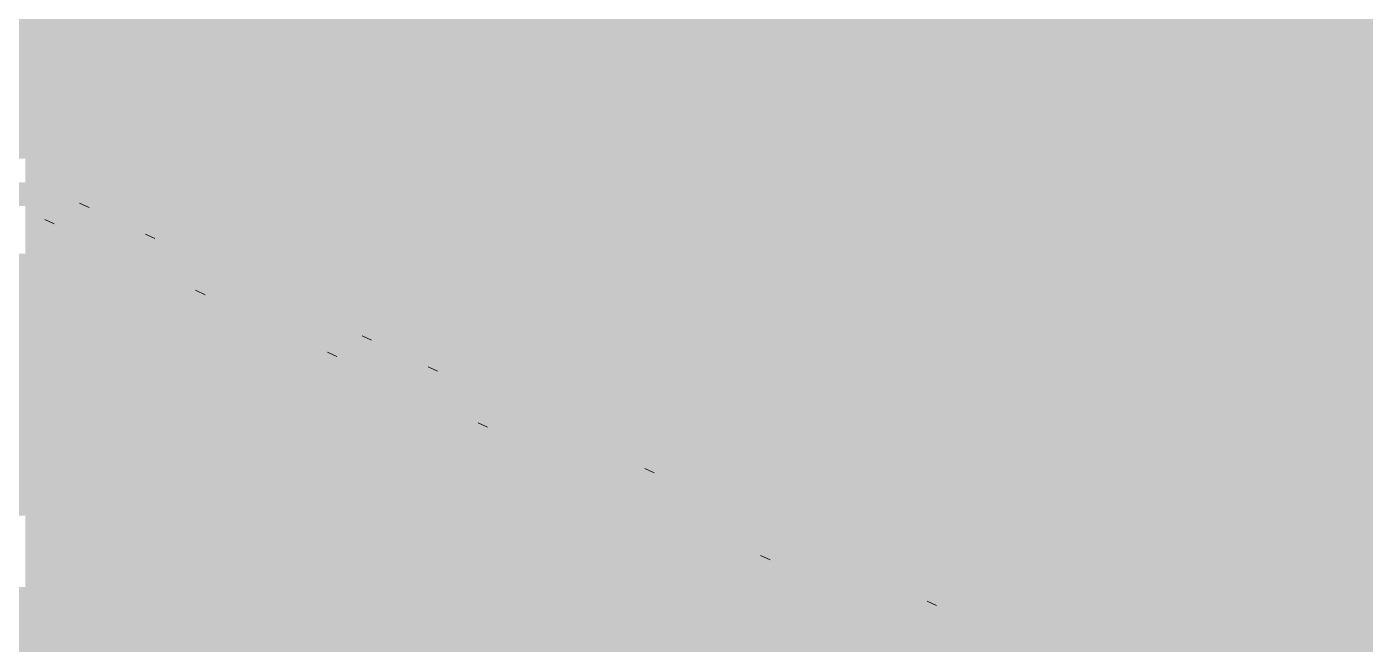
# Model space of a CAD drawing. Header units: millimetres. Extents: x 5 to 1315, y 5 to 292.
# Drawn here: x 1208.52 to 1213.94, y 92.79 to 95.29 of the extents above; entities that cross this region are included whole.
import ezdxf

# ---------------------------------------------------------------- set-up
doc = ezdxf.new("R2010")
doc.units = ezdxf.units.MM
doc.layers.add('EXISTING', color=7, linetype='Continuous')
doc.layers.add('IMAGES', color=7, linetype='Continuous')

# ---------------------------------------------------------------- blocks, each defined once
blk = doc.blocks.new('SHEET_03')
at = {"layer": 'EXISTING', "color": 250, "lineweight": 9}
for p, q in [((308.7688, 94.5621), (308.7307, 94.58)), ((308.5902, 94.514), (308.6283, 94.4961)), ((309.0357, 94.4368), (308.9976, 94.4547)), ((309.2002, 94.2276), (309.2383, 94.2097)), ((309.9126, 94.0251), (309.8744, 94.043)), ((309.734, 93.977), (309.7721, 93.9591)), ((310.1794, 93.8998), (310.1413, 93.9177)), ((310.3439, 93.6907), (310.3821, 93.6728)), ((311.0563, 93.4882), (311.0182, 93.5061)), ((311.4877, 93.1537), (311.5258, 93.1358)), ((312.2, 92.9512), (312.1619, 92.9691))]:
    blk.add_line(p, q, dxfattribs=at)
at = {"layer": 'IMAGES', "color": 7}
for points in [[(307.5473, 95.2431), (313.5218, 95.2431), (307.5473, 95.3395), (313.5218, 95.3395)], [(313.5218, 95.2431), (313.7145, 95.2431), (313.5218, 95.3395), (313.7145, 95.3395)], [(313.7145, 95.2431), (313.8109, 95.2431), (313.7145, 95.3395), (313.8109, 95.3395)], [(313.8109, 95.2431), (314.0036, 95.2431), (313.8109, 95.3395), (314.0036, 95.3395)], [(307.8364, 95.1467), (313.6182, 95.1467), (307.8364, 95.2431), (313.6182, 95.2431)], [(313.6182, 95.1467), (313.7145, 95.1467), (313.6182, 95.2431), (313.7145, 95.2431)], [(313.7145, 95.1467), (314.2927, 95.1467), (313.7145, 95.2431), (314.2927, 95.2431)], [(308.0291, 95.0503), (314.0036, 95.0503), (308.0291, 95.1467), (314.0036, 95.1467)], [(308.3182, 94.9539), (314.8709, 94.9539), (308.3182, 95.0503), (314.8709, 95.0503)], [(308.4145, 94.8575), (314.5818, 94.8575), (308.4145, 94.9539), (314.5818, 94.9539)], [(308.4145, 94.7611), (308.6073, 94.7611), (308.4145, 94.8575), (308.6073, 94.8575)], [(308.6073, 94.7611), (314.5818, 94.7611), (308.6073, 94.8575), (314.5818, 94.8575)], [(308.5109, 94.6647), (308.6073, 94.6647), (308.5109, 94.7611), (308.6073, 94.7611)], [(308.6073, 94.6647), (308.8, 94.6647), (308.6073, 94.7611), (308.8, 94.7611)], [(308.8, 94.6647), (308.8964, 94.6647), (308.8, 94.7611), (308.8964, 94.7611)], [(308.8964, 94.6647), (314.6782, 94.6647), (308.8964, 94.7611), (314.6782, 94.7611)], [(308.3182, 94.5683), (308.6073, 94.5683), (308.3182, 94.6647), (308.6073, 94.6647)], [(308.6073, 94.5683), (308.7036, 94.5683), (308.6073, 94.6647), (308.7036, 94.6647)], [(308.7036, 94.5683), (308.8, 94.5683), (308.7036, 94.6647), (308.8, 94.6647)], [(308.8, 94.5683), (308.8964, 94.5683), (308.8, 94.6647), (308.8964, 94.6647)], [(308.8964, 94.5683), (308.9927, 94.5683), (308.8964, 94.6647), (308.9927, 94.6647)], [(308.9927, 94.5683), (314.8709, 94.5683), (308.9927, 94.6647), (314.8709, 94.6647)], [(308.5109, 94.4719), (308.8, 94.4719), (308.5109, 94.5683), (308.8, 94.5683)], [(308.8, 94.4719), (308.8964, 94.4719), (308.8, 94.5683), (308.8964, 94.5683)], [(308.8964, 94.4719), (308.9927, 94.4719), (308.8964, 94.5683), (308.9927, 94.5683)], [(308.9927, 94.4719), (309.1855, 94.4719), (308.9927, 94.5683), (309.1855, 94.5683)], [(309.1855, 94.4719), (309.2818, 94.4719), (309.1855, 94.5683), (309.2818, 94.5683)], [(309.2818, 94.4719), (315.16, 94.4719), (309.2818, 94.5683), (315.16, 94.5683)], [(308.5109, 94.3755), (308.6073, 94.3755), (308.5109, 94.4719), (308.6073, 94.4719)], [(308.6073, 94.3755), (308.7036, 94.3755), (308.6073, 94.4719), (308.7036, 94.4719)], [(308.7036, 94.3755), (308.8, 94.3755), (308.7036, 94.4719), (308.8, 94.4719)], [(308.8, 94.3755), (308.9927, 94.3755), (308.8, 94.4719), (308.9927, 94.4719)], [(308.9927, 94.3755), (309.0891, 94.3755), (308.9927, 94.4719), (309.0891, 94.4719)], [(309.0891, 94.3755), (309.1855, 94.3755), (309.0891, 94.4719), (309.1855, 94.4719)], [(309.1855, 94.3755), (309.2818, 94.3755), (309.1855, 94.4719), (309.2818, 94.4719)], [(309.2818, 94.3755), (309.4745, 94.3755), (309.2818, 94.4719), (309.4745, 94.4719)], [(309.4745, 94.3755), (315.2564, 94.3755), (309.4745, 94.4719), (315.2564, 94.4719)], [(308.4145, 94.2791), (308.7036, 94.2791), (308.4145, 94.3755), (308.7036, 94.3755)], [(308.7036, 94.2791), (308.8, 94.2791), (308.7036, 94.3755), (308.8, 94.3755)], [(308.8, 94.2791), (308.8964, 94.2791), (308.8, 94.3755), (308.8964, 94.3755)], [(308.8964, 94.2791), (309.1855, 94.2791), (308.8964, 94.3755), (309.1855, 94.3755)], [(309.1855, 94.2791), (309.2818, 94.2791), (309.1855, 94.3755), (309.2818, 94.3755)], [(309.2818, 94.2791), (309.3782, 94.2791), (309.2818, 94.3755), (309.3782, 94.3755)], [(309.3782, 94.2791), (309.4745, 94.2791), (309.3782, 94.3755), (309.4745, 94.3755)], [(309.4745, 94.2791), (309.6673, 94.2791), (309.4745, 94.3755), (309.6673, 94.3755)], [(309.6673, 94.2791), (309.7636, 94.2791), (309.6673, 94.3755), (309.7636, 94.3755)], [(309.7636, 94.2791), (315.4491, 94.2791), (309.7636, 94.3755), (315.4491, 94.3755)], [(306.1018, 94.1827), (308.7036, 94.1827), (306.1018, 94.2791), (308.7036, 94.2791)], [(308.7036, 94.1827), (308.8964, 94.1827), (308.7036, 94.2791), (308.8964, 94.2791)], [(308.8964, 94.1827), (308.9927, 94.1827), (308.8964, 94.2791), (308.9927, 94.2791)], [(308.9927, 94.1827), (309.0891, 94.1827), (308.9927, 94.2791), (309.0891, 94.2791)], [(309.0891, 94.1827), (309.1855, 94.1827), (309.0891, 94.2791), (309.1855, 94.2791)], [(309.1855, 94.1827), (309.4745, 94.1827), (309.1855, 94.2791), (309.4745, 94.2791)], [(309.4745, 94.1827), (309.5709, 94.1827), (309.4745, 94.2791), (309.5709, 94.2791)], [(309.5709, 94.1827), (309.6673, 94.1827), (309.5709, 94.2791), (309.6673, 94.2791)], [(309.6673, 94.1827), (309.7636, 94.1827), (309.6673, 94.2791), (309.7636, 94.2791)], [(309.7636, 94.1827), (309.86, 94.1827), (309.7636, 94.2791), (309.86, 94.2791)], [(309.86, 94.1827), (315.7382, 94.1827), (309.86, 94.2791), (315.7382, 94.2791)], [(306.5836, 94.0863), (308.8964, 94.0863), (306.5836, 94.1827), (308.8964, 94.1827)], [(308.8964, 94.0863), (309.0891, 94.0863), (308.8964, 94.1827), (309.0891, 94.1827)], [(309.0891, 94.0863), (309.1855, 94.0863), (309.0891, 94.1827), (309.1855, 94.1827)], [(309.1855, 94.0863), (309.2818, 94.0863), (309.1855, 94.1827), (309.2818, 94.1827)], [(309.2818, 94.0863), (309.3782, 94.0863), (309.2818, 94.1827), (309.3782, 94.1827)], [(309.3782, 94.0863), (309.6673, 94.0863), (309.3782, 94.1827), (309.6673, 94.1827)], [(309.6673, 94.0863), (309.7636, 94.0863), (309.6673, 94.1827), (309.7636, 94.1827)], [(309.7636, 94.0863), (309.86, 94.0863), (309.7636, 94.1827), (309.86, 94.1827)], [(309.86, 94.0863), (309.9564, 94.0863), (309.86, 94.1827), (309.9564, 94.1827)], [(309.9564, 94.0863), (310.0527, 94.0863), (309.9564, 94.1827), (310.0527, 94.1827)], [(310.0527, 94.0863), (315.8345, 94.0863), (310.0527, 94.1827), (315.8345, 94.1827)], [(306.68, 93.9899), (309.0891, 93.9899), (306.68, 94.0863), (309.0891, 94.0863)], [(309.0891, 93.9899), (309.1855, 93.9899), (309.0891, 94.0863), (309.1855, 94.0863)], [(309.1855, 93.9899), (309.2818, 93.9899), (309.1855, 94.0863), (309.2818, 94.0863)], [(309.2818, 93.9899), (309.4745, 93.9899), (309.2818, 94.0863), (309.4745, 94.0863)], [(309.4745, 93.9899), (309.5709, 93.9899), (309.4745, 94.0863), (309.5709, 94.0863)], [(309.5709, 93.9899), (309.86, 93.9899), (309.5709, 94.0863), (309.86, 94.0863)], [(309.86, 93.9899), (309.9564, 93.9899), (309.86, 94.0863), (309.9564, 94.0863)], [(309.9564, 93.9899), (310.0527, 93.9899), (309.9564, 94.0863), (310.0527, 94.0863)], [(310.0527, 93.9899), (310.1491, 93.9899), (310.0527, 94.0863), (310.1491, 94.0863)], [(310.1491, 93.9899), (310.2455, 93.9899), (310.1491, 94.0863), (310.2455, 94.0863)], [(310.2455, 93.9899), (316.3164, 93.9899), (310.2455, 94.0863), (316.3164, 94.0863)], [(306.5836, 93.8935), (309.2818, 93.8935), (306.5836, 93.9899), (309.2818, 93.9899)], [(309.2818, 93.8935), (309.4745, 93.8935), (309.2818, 93.9899), (309.4745, 93.9899)], [(309.4745, 93.8935), (309.5709, 93.8935), (309.4745, 93.9899), (309.5709, 93.9899)], [(309.5709, 93.8935), (309.6673, 93.8935), (309.5709, 93.9899), (309.6673, 93.9899)], [(309.6673, 93.8935), (309.7636, 93.8935), (309.6673, 93.9899), (309.7636, 93.9899)], [(309.7636, 93.8935), (310.0527, 93.8935), (309.7636, 93.9899), (310.0527, 93.9899)], [(310.0527, 93.8935), (310.1491, 93.8935), (310.0527, 93.9899), (310.1491, 93.9899)], [(310.1491, 93.8935), (310.2455, 93.8935), (310.1491, 93.9899), (310.2455, 93.9899)], [(310.2455, 93.8935), (310.4382, 93.8935), (310.2455, 93.9899), (310.4382, 93.9899)], [(310.4382, 93.8935), (316.4127, 93.8935), (310.4382, 93.9899), (316.4127, 93.9899)], [(307.1618, 93.797), (309.4745, 93.797), (307.1618, 93.8935), (309.4745, 93.8935)], [(309.4745, 93.797), (309.5709, 93.797), (309.4745, 93.8935), (309.5709, 93.8935)], [(309.5709, 93.797), (309.6673, 93.797), (309.5709, 93.8935), (309.6673, 93.8935)], [(309.6673, 93.797), (309.7636, 93.797), (309.6673, 93.8935), (309.7636, 93.8935)], [(309.7636, 93.797), (309.86, 93.797), (309.7636, 93.8935), (309.86, 93.8935)], [(309.86, 93.797), (309.9564, 93.797), (309.86, 93.8935), (309.9564, 93.8935)], [(309.9564, 93.797), (310.2455, 93.797), (309.9564, 93.8935), (310.2455, 93.8935)], [(310.2455, 93.797), (310.3418, 93.797), (310.2455, 93.8935), (310.3418, 93.8935)], [(310.3418, 93.797), (310.4382, 93.797), (310.3418, 93.8935), (310.4382, 93.8935)], [(310.4382, 93.797), (310.6309, 93.797), (310.4382, 93.8935), (310.6309, 93.8935)], [(310.6309, 93.797), (310.7273, 93.797), (310.6309, 93.8935), (310.7273, 93.8935)], [(310.7273, 93.797), (316.6055, 93.797), (310.7273, 93.8935), (316.6055, 93.8935)], [(307.2582, 93.7006), (309.6673, 93.7006), (307.2582, 93.797), (309.6673, 93.797)], [(309.6673, 93.7006), (309.86, 93.7006), (309.6673, 93.797), (309.86, 93.797)], [(309.86, 93.7006), (309.9564, 93.7006), (309.86, 93.797), (309.9564, 93.797)], [(309.9564, 93.7006), (310.0527, 93.7006), (309.9564, 93.797), (310.0527, 93.797)], [(310.0527, 93.7006), (310.1491, 93.7006), (310.0527, 93.797), (310.1491, 93.797)], [(310.1491, 93.7006), (310.3418, 93.7006), (310.1491, 93.797), (310.3418, 93.797)], [(310.3418, 93.7006), (310.5345, 93.7006), (310.3418, 93.797), (310.5345, 93.797)], [(310.5345, 93.7006), (310.6309, 93.7006), (310.5345, 93.797), (310.6309, 93.797)], [(310.6309, 93.7006), (310.8236, 93.7006), (310.6309, 93.797), (310.8236, 93.797)], [(310.8236, 93.7006), (310.92, 93.7006), (310.8236, 93.797), (310.92, 93.797)], [(310.92, 93.7006), (316.9909, 93.7006), (310.92, 93.797), (316.9909, 93.797)], [(307.74, 93.6042), (309.86, 93.6042), (307.74, 93.7006), (309.86, 93.7006)], [(309.86, 93.6042), (309.9564, 93.6042), (309.86, 93.7006), (309.9564, 93.7006)], [(309.9564, 93.6042), (310.1491, 93.6042), (309.9564, 93.7006), (310.1491, 93.7006)], [(310.1491, 93.6042), (310.2455, 93.6042), (310.1491, 93.7006), (310.2455, 93.7006)], [(310.2455, 93.6042), (310.3418, 93.6042), (310.2455, 93.7006), (310.3418, 93.7006)], [(310.3418, 93.6042), (310.6309, 93.6042), (310.3418, 93.7006), (310.6309, 93.7006)], [(310.6309, 93.6042), (310.7273, 93.6042), (310.6309, 93.7006), (310.7273, 93.7006)], [(310.7273, 93.6042), (310.8236, 93.6042), (310.7273, 93.7006), (310.8236, 93.7006)], [(310.8236, 93.6042), (310.92, 93.6042), (310.8236, 93.7006), (310.92, 93.7006)], [(310.92, 93.6042), (311.1127, 93.6042), (310.92, 93.7006), (311.1127, 93.7006)], [(311.1127, 93.6042), (316.9909, 93.6042), (311.1127, 93.7006), (316.9909, 93.7006)], [(307.8364, 93.5078), (310.1491, 93.5078), (307.8364, 93.6042), (310.1491, 93.6042)], [(310.1491, 93.5078), (310.2455, 93.5078), (310.1491, 93.6042), (310.2455, 93.6042)], [(310.2455, 93.5078), (310.3418, 93.5078), (310.2455, 93.6042), (310.3418, 93.6042)], [(310.3418, 93.5078), (310.4382, 93.5078), (310.3418, 93.6042), (310.4382, 93.6042)], [(310.4382, 93.5078), (310.6309, 93.5078), (310.4382, 93.6042), (310.6309, 93.6042)], [(310.6309, 93.5078), (310.8236, 93.5078), (310.6309, 93.6042), (310.8236, 93.6042)], [(310.8236, 93.5078), (310.92, 93.5078), (310.8236, 93.6042), (310.92, 93.6042)], [(310.92, 93.5078), (311.0164, 93.5078), (310.92, 93.6042), (311.0164, 93.6042)], [(311.0164, 93.5078), (311.1127, 93.5078), (311.0164, 93.6042), (311.1127, 93.6042)], [(311.1127, 93.5078), (311.3055, 93.5078), (311.1127, 93.6042), (311.3055, 93.6042)], [(311.3055, 93.5078), (317.0873, 93.5078), (311.3055, 93.6042), (317.0873, 93.6042)], [(307.8364, 93.4114), (310.2455, 93.4114), (307.8364, 93.5078), (310.2455, 93.5078)], [(310.2455, 93.4114), (310.3418, 93.4114), (310.2455, 93.5078), (310.3418, 93.5078)], [(310.3418, 93.4114), (310.4382, 93.4114), (310.3418, 93.5078), (310.4382, 93.5078)], [(310.4382, 93.4114), (310.5345, 93.4114), (310.4382, 93.5078), (310.5345, 93.5078)], [(310.5345, 93.4114), (310.6309, 93.4114), (310.5345, 93.5078), (310.6309, 93.5078)], [(310.6309, 93.4114), (310.7273, 93.4114), (310.6309, 93.5078), (310.7273, 93.5078)], [(310.7273, 93.4114), (311.1127, 93.4114), (310.7273, 93.5078), (311.1127, 93.5078)], [(311.1127, 93.4114), (311.2091, 93.4114), (311.1127, 93.5078), (311.2091, 93.5078)], [(311.2091, 93.4114), (311.3055, 93.4114), (311.2091, 93.5078), (311.3055, 93.5078)], [(311.3055, 93.4114), (311.4018, 93.4114), (311.3055, 93.5078), (311.4018, 93.5078)], [(311.4018, 93.4114), (311.4982, 93.4114), (311.4018, 93.5078), (311.4982, 93.5078)], [(311.4982, 93.4114), (317.6655, 93.4114), (311.4982, 93.5078), (317.6655, 93.5078)], [(308.2218, 93.315), (310.5345, 93.315), (308.2218, 93.4114), (310.5345, 93.4114)], [(310.5345, 93.315), (310.6309, 93.315), (310.5345, 93.4114), (310.6309, 93.4114)], [(310.6309, 93.315), (310.7273, 93.315), (310.6309, 93.4114), (310.7273, 93.4114)], [(310.7273, 93.315), (310.8236, 93.315), (310.7273, 93.4114), (310.8236, 93.4114)], [(310.8236, 93.315), (310.92, 93.315), (310.8236, 93.4114), (310.92, 93.4114)], [(310.92, 93.315), (311.0164, 93.315), (310.92, 93.4114), (311.0164, 93.4114)], [(311.0164, 93.315), (311.2091, 93.315), (311.0164, 93.4114), (311.2091, 93.4114)], [(311.2091, 93.315), (311.3055, 93.315), (311.2091, 93.4114), (311.3055, 93.4114)], [(311.3055, 93.315), (311.4018, 93.315), (311.3055, 93.4114), (311.4018, 93.4114)], [(311.4018, 93.315), (311.4982, 93.315), (311.4018, 93.4114), (311.4982, 93.4114)], [(311.4982, 93.315), (311.6909, 93.315), (311.4982, 93.4114), (311.6909, 93.4114)], [(311.6909, 93.315), (311.7873, 93.315), (311.6909, 93.4114), (311.7873, 93.4114)], [(311.7873, 93.315), (317.6655, 93.315), (311.7873, 93.4114), (317.6655, 93.4114)], [(308.5109, 93.2186), (310.6309, 93.2186), (308.5109, 93.315), (310.6309, 93.315)], [(310.6309, 93.2186), (310.7273, 93.2186), (310.6309, 93.315), (310.7273, 93.315)], [(310.7273, 93.2186), (310.92, 93.2186), (310.7273, 93.315), (310.92, 93.315)], [(310.92, 93.2186), (311.0164, 93.2186), (310.92, 93.315), (311.0164, 93.315)], [(311.0164, 93.2186), (311.1127, 93.2186), (311.0164, 93.315), (311.1127, 93.315)], [(311.1127, 93.2186), (311.2091, 93.2186), (311.1127, 93.315), (311.2091, 93.315)], [(311.2091, 93.2186), (311.4982, 93.2186), (311.2091, 93.315), (311.4982, 93.315)], [(311.4982, 93.2186), (311.6909, 93.2186), (311.4982, 93.315), (311.6909, 93.315)], [(311.6909, 93.2186), (311.7873, 93.2186), (311.6909, 93.315), (311.7873, 93.315)], [(311.7873, 93.2186), (311.8836, 93.2186), (311.7873, 93.315), (311.8836, 93.315)], [(311.8836, 93.2186), (317.7618, 93.2186), (311.8836, 93.315), (317.7618, 93.315)], [(308.5109, 93.1222), (308.6073, 93.1222), (308.5109, 93.2186), (308.6073, 93.2186)], [(308.6073, 93.1222), (311.0164, 93.1222), (308.6073, 93.2186), (311.0164, 93.2186)], [(311.0164, 93.1222), (311.1127, 93.1222), (311.0164, 93.2186), (311.1127, 93.2186)], [(311.1127, 93.1222), (311.2091, 93.1222), (311.1127, 93.2186), (311.2091, 93.2186)], [(311.2091, 93.1222), (311.3055, 93.1222), (311.2091, 93.2186), (311.3055, 93.2186)], [(311.3055, 93.1222), (311.4018, 93.1222), (311.3055, 93.2186), (311.4018, 93.2186)], [(311.4018, 93.1222), (311.6909, 93.1222), (311.4018, 93.2186), (311.6909, 93.2186)], [(311.6909, 93.1222), (311.7873, 93.1222), (311.6909, 93.2186), (311.7873, 93.2186)], [(311.7873, 93.1222), (311.8836, 93.1222), (311.7873, 93.2186), (311.8836, 93.2186)], [(311.8836, 93.1222), (311.98, 93.1222), (311.8836, 93.2186), (311.98, 93.2186)], [(311.98, 93.1222), (312.1727, 93.1222), (311.98, 93.2186), (312.1727, 93.2186)], [(312.1727, 93.1222), (318.1473, 93.1222), (312.1727, 93.2186), (318.1473, 93.2186)], [(308.5109, 93.0258), (308.7036, 93.0258), (308.5109, 93.1222), (308.7036, 93.1222)], [(308.7036, 93.0258), (308.8964, 93.0258), (308.7036, 93.1222), (308.8964, 93.1222)], [(308.8964, 93.0258), (311.1127, 93.0258), (308.8964, 93.1222), (311.1127, 93.1222)], [(311.1127, 93.0258), (311.3055, 93.0258), (311.1127, 93.1222), (311.3055, 93.1222)], [(311.3055, 93.0258), (311.4018, 93.0258), (311.3055, 93.1222), (311.4018, 93.1222)], [(311.4018, 93.0258), (311.4982, 93.0258), (311.4018, 93.1222), (311.4982, 93.1222)], [(311.4982, 93.0258), (311.5945, 93.0258), (311.4982, 93.1222), (311.5945, 93.1222)], [(311.5945, 93.0258), (311.7873, 93.0258), (311.5945, 93.1222), (311.7873, 93.1222)], [(311.7873, 93.0258), (311.98, 93.0258), (311.7873, 93.1222), (311.98, 93.1222)], [(311.98, 93.0258), (312.0764, 93.0258), (311.98, 93.1222), (312.0764, 93.1222)], [(312.0764, 93.0258), (312.1727, 93.0258), (312.0764, 93.1222), (312.1727, 93.1222)], [(312.1727, 93.0258), (312.2691, 93.0258), (312.1727, 93.1222), (312.2691, 93.1222)], [(312.2691, 93.0258), (318.1473, 93.0258), (312.2691, 93.1222), (318.1473, 93.1222)], [(308.4145, 92.9294), (308.6073, 92.9294), (308.4145, 93.0258), (308.6073, 93.0258)], [(308.6073, 92.9294), (308.7036, 92.9294), (308.6073, 93.0258), (308.7036, 93.0258)], [(308.7036, 92.9294), (308.8964, 92.9294), (308.7036, 93.0258), (308.8964, 93.0258)], [(308.8964, 92.9294), (308.9927, 92.9294), (308.8964, 93.0258), (308.9927, 93.0258)], [(308.9927, 92.9294), (311.3055, 92.9294), (308.9927, 93.0258), (311.3055, 93.0258)], [(311.3055, 92.9294), (311.4018, 92.9294), (311.3055, 93.0258), (311.4018, 93.0258)], [(311.4018, 92.9294), (311.4982, 92.9294), (311.4018, 93.0258), (311.4982, 93.0258)], [(311.4982, 92.9294), (311.5945, 92.9294), (311.4982, 93.0258), (311.5945, 93.0258)], [(311.5945, 92.9294), (311.7873, 92.9294), (311.5945, 93.0258), (311.7873, 93.0258)], [(311.7873, 92.9294), (312.0764, 92.9294), (311.7873, 93.0258), (312.0764, 93.0258)], [(312.0764, 92.9294), (312.1727, 92.9294), (312.0764, 93.0258), (312.1727, 93.0258)], [(312.1727, 92.9294), (312.2691, 92.9294), (312.1727, 93.0258), (312.2691, 93.0258)], [(312.2691, 92.9294), (312.5582, 92.9294), (312.2691, 93.0258), (312.5582, 93.0258)], [(312.5582, 92.9294), (318.2436, 92.9294), (312.5582, 93.0258), (318.2436, 93.0258)], [(305.5236, 92.833), (308.6073, 92.833), (305.5236, 92.9294), (308.6073, 92.9294)], [(308.6073, 92.833), (308.7036, 92.833), (308.6073, 92.9294), (308.7036, 92.9294)], [(308.7036, 92.833), (308.8, 92.833), (308.7036, 92.9294), (308.8, 92.9294)], [(308.8, 92.833), (308.8964, 92.833), (308.8, 92.9294), (308.8964, 92.9294)], [(308.8964, 92.833), (308.9927, 92.833), (308.8964, 92.9294), (308.9927, 92.9294)], [(308.9927, 92.833), (309.0891, 92.833), (308.9927, 92.9294), (309.0891, 92.9294)], [(309.0891, 92.833), (311.4982, 92.833), (309.0891, 92.9294), (311.4982, 92.9294)], [(311.4982, 92.833), (311.5945, 92.833), (311.4982, 92.9294), (311.5945, 92.9294)], [(311.5945, 92.833), (311.7873, 92.833), (311.5945, 92.9294), (311.7873, 92.9294)], [(311.7873, 92.833), (311.8836, 92.833), (311.7873, 92.9294), (311.8836, 92.9294)], [(311.8836, 92.833), (311.98, 92.833), (311.8836, 92.9294), (311.98, 92.9294)], [(311.98, 92.833), (312.0764, 92.833), (311.98, 92.9294), (312.0764, 92.9294)], [(312.0764, 92.833), (312.2691, 92.833), (312.0764, 92.9294), (312.2691, 92.9294)], [(312.2691, 92.833), (312.3655, 92.833), (312.2691, 92.9294), (312.3655, 92.9294)], [(312.3655, 92.833), (312.4618, 92.833), (312.3655, 92.9294), (312.4618, 92.9294)], [(312.4618, 92.833), (312.5582, 92.833), (312.4618, 92.9294), (312.5582, 92.9294)], [(312.5582, 92.833), (312.6545, 92.833), (312.5582, 92.9294), (312.6545, 92.9294)], [(312.6545, 92.833), (318.7255, 92.833), (312.6545, 92.9294), (318.7255, 92.9294)], [(305.62, 92.7366), (308.7036, 92.7366), (305.62, 92.833), (308.7036, 92.833)], [(308.7036, 92.7366), (308.8964, 92.7366), (308.7036, 92.833), (308.8964, 92.833)], [(308.8964, 92.7366), (309.2818, 92.7366), (308.8964, 92.833), (309.2818, 92.833)], [(309.2818, 92.7366), (309.3782, 92.7366), (309.2818, 92.833), (309.3782, 92.833)], [(309.3782, 92.7366), (311.7873, 92.7366), (309.3782, 92.833), (311.7873, 92.833)], [(311.7873, 92.7366), (311.98, 92.7366), (311.7873, 92.833), (311.98, 92.833)], [(311.98, 92.7366), (312.0764, 92.7366), (311.98, 92.833), (312.0764, 92.833)], [(312.0764, 92.7366), (312.1727, 92.7366), (312.0764, 92.833), (312.1727, 92.833)], [(312.1727, 92.7366), (312.2691, 92.7366), (312.1727, 92.833), (312.2691, 92.833)], [(312.2691, 92.7366), (312.4618, 92.7366), (312.2691, 92.833), (312.4618, 92.833)], [(312.4618, 92.7366), (312.5582, 92.7366), (312.4618, 92.833), (312.5582, 92.833)], [(312.5582, 92.7366), (312.6545, 92.7366), (312.5582, 92.833), (312.6545, 92.833)], [(312.6545, 92.7366), (312.7509, 92.7366), (312.6545, 92.833), (312.7509, 92.833)], [(312.7509, 92.7366), (312.8473, 92.7366), (312.7509, 92.833), (312.8473, 92.833)], [(312.8473, 92.7366), (312.9436, 92.7366), (312.8473, 92.833), (312.9436, 92.833)], [(312.9436, 92.7366), (318.9182, 92.7366), (312.9436, 92.833), (318.9182, 92.833)]]:
    blk.add_solid(points, dxfattribs=at)

msp = doc.modelspace()

# ---------------------------------------------------------------- block references
msp.add_blockref('SHEET_03', (900, 0))

doc.saveas('drawing.dxf')
